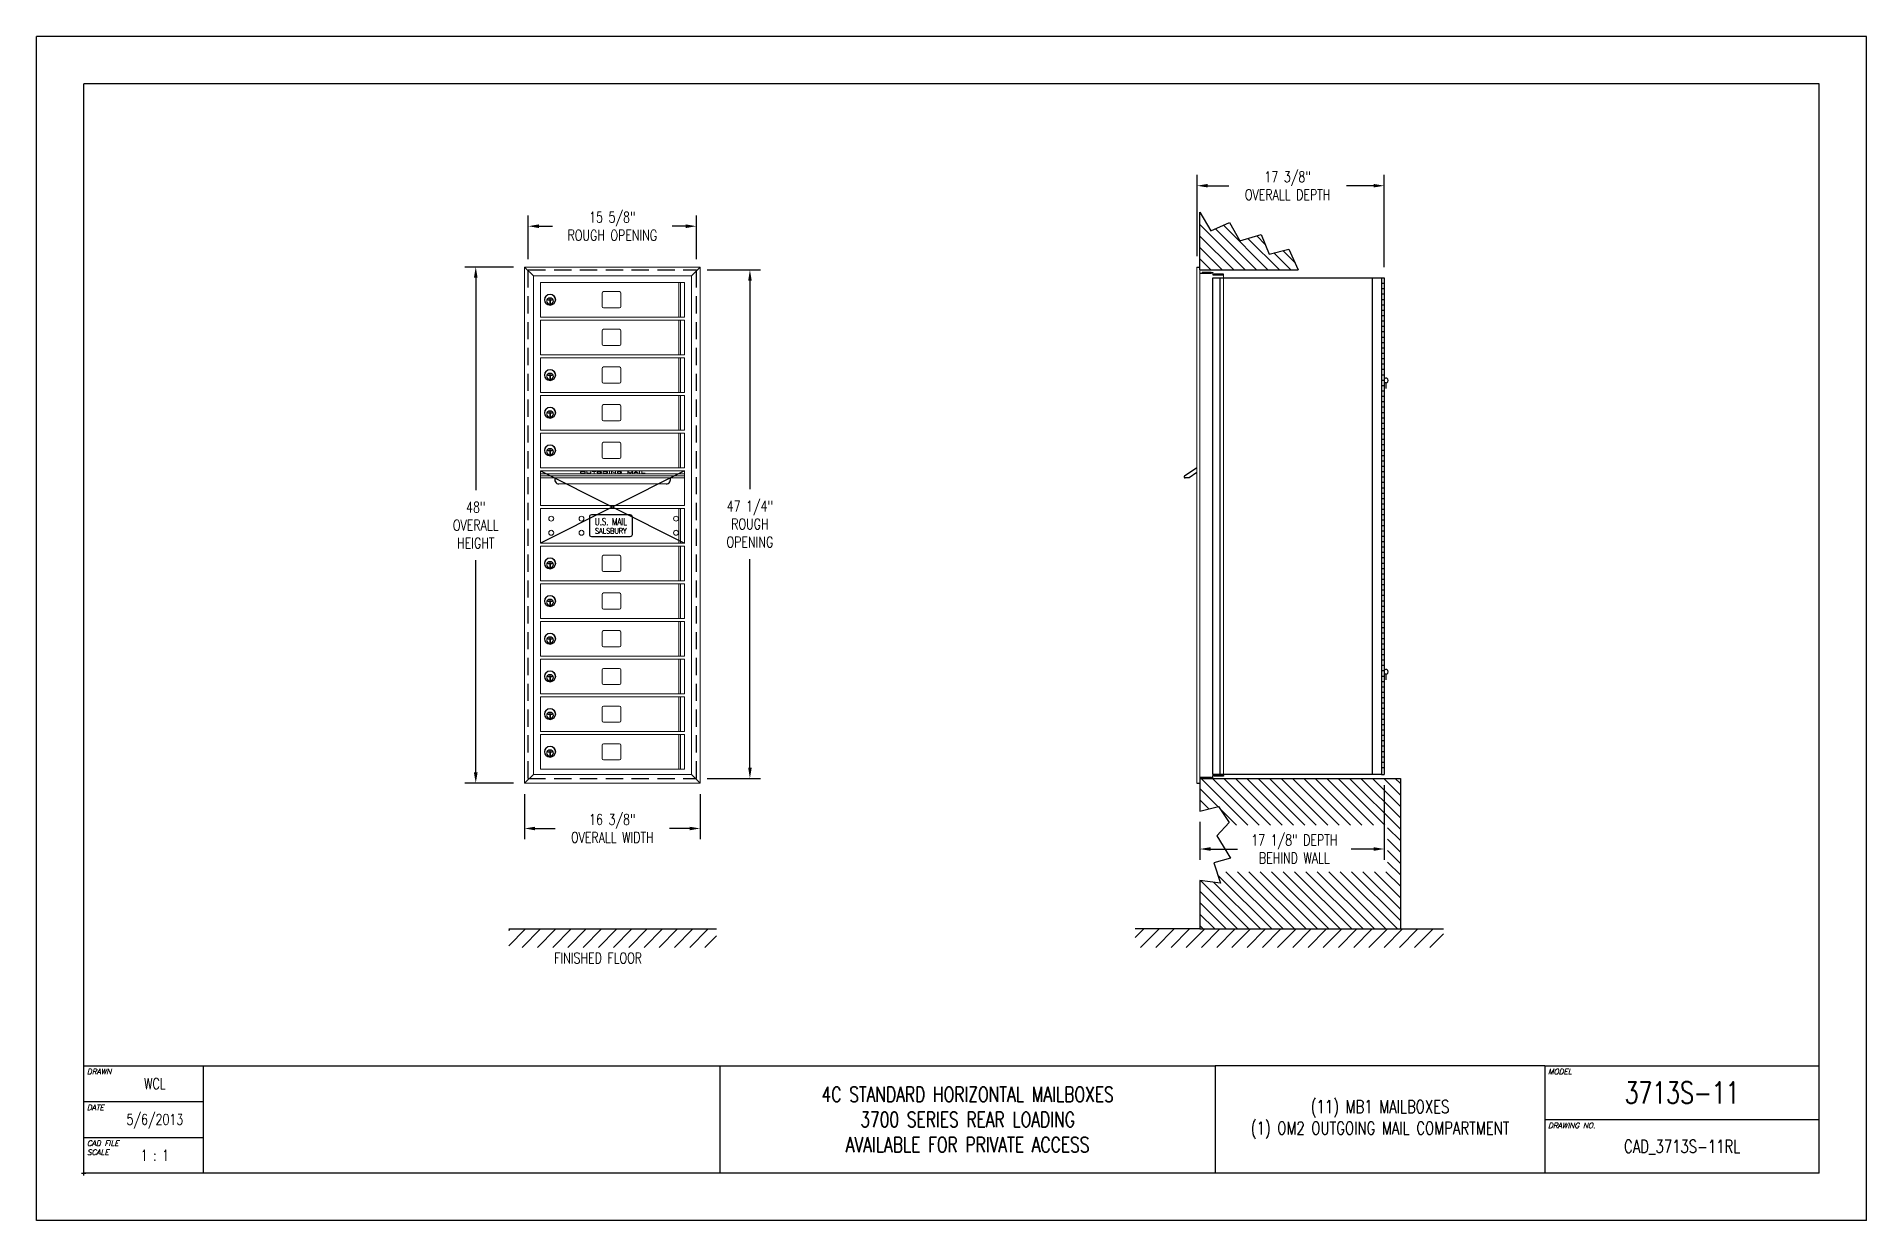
# Model space of a CAD drawing. Header units: inches. Extents: x 0 to 170, y 0 to 110.
import ezdxf
from ezdxf.enums import TextEntityAlignment as Align

# ---------------------------------------------------------------- set-up
doc = ezdxf.new("R2010")
doc.units = ezdxf.units.IN
doc.header["$MEASUREMENT"] = 0
doc.header["$PDMODE"] = 2
doc.header["$PDSIZE"] = 0.2
doc.linetypes.add('HIDDEN', pattern=[0.075, 0.05, -0.025])
doc.styles.add('Simplex Italic', font='SIMPLEX.shx', dxfattribs={"oblique": 15, "height": 3})
doc.styles.add('SQUASHED', font='simplex.shx', dxfattribs={"width": 4})
doc.styles.get("Standard").update_dxf_attribs({"font": 'simplex.shx', "width": 0.75})
doc.dimstyles.get("Standard").update_dxf_attribs({"dimtxt": 1, "dimasz": 1, "dimexe": 1, "dimexo": 1, "dimgap": 1, "dimtad": 0, "dimtih": 1, "dimtoh": 1, "dimdec": 3, "dimzin": 0, "dimdsep": 46, "dimlunit": 5, "dimtxsty": 'Standard', "dimcen": 0, "dimadec": 0, "dimazin": 0, "dimtfac": 1, "dimtdec": 3, "dimtofl": 0, "dimtmove": 0, "dimatfit": 3, "dimfxl": 1, "dimfrac": 2, "dimtolj": 1, "dimtzin": 0, "dimarcsym": 0})

# ---------------------------------------------------------------- blocks, each defined once
blk = doc.blocks.new('*D11')
at = {"color": 0, "lineweight": -2, "transparency": 16777216}
for p, q in [((125.21, 40.45), (125.21, 33.51)), ((108.07, 37.03), (108.07, 33.51)), ((109.07, 34.51), (111.56, 34.51)), ((124.21, 34.51), (122.13, 34.51))]:
    blk.add_line(p, q, dxfattribs=at)
at = {"color": 0, "lineweight": -3, "transparency": 16777216}
for points in [[(109.07, 34.68), (109.07, 34.34), (108.07, 34.51)], [(124.21, 34.68), (124.21, 34.34), (125.21, 34.51)]]:
    blk.add_solid(points, dxfattribs=at)
at = {"layer": 'Defpoints', "color": 0, "lineweight": -3, "transparency": 16777216}
for p in [(125.21, 41.45), (108.07, 38.03), (125.21, 34.51)]:
    blk.add_point(p, dxfattribs=at)
at = {"color": 0, "lineweight": -3, "transparency": 16777216, "insert": (116.85, 34.51), "char_height": 1, "attachment_point": 5}
blk.add_mtext('\\A1;17 1/8" DEPTH\\PBEHIND WALL', dxfattribs=at)
blk = doc.blocks.new('*D12')
at = {"color": 0, "lineweight": -2, "transparency": 16777216}
for p, q in [((107.81, 89.59), (107.81, 97.14)), ((125.21, 88.58), (125.21, 97.14)), ((108.81, 96.14), (110.77, 96.14)), ((124.21, 96.14), (121.69, 96.14))]:
    blk.add_line(p, q, dxfattribs=at)
at = {"color": 0, "lineweight": -3, "transparency": 16777216}
for points in [[(108.81, 96.31), (108.81, 95.98), (107.81, 96.14)], [(124.21, 96.31), (124.21, 95.98), (125.21, 96.14)]]:
    blk.add_solid(points, dxfattribs=at)
at = {"layer": 'Defpoints', "color": 0, "lineweight": -3, "transparency": 16777216}
for p in [(125.21, 96.14), (107.81, 88.59), (125.21, 87.58)]:
    blk.add_point(p, dxfattribs=at)
at = {"color": 0, "lineweight": -3, "transparency": 16777216, "insert": (116.23, 96.14), "char_height": 1, "attachment_point": 5}
blk.add_mtext('\\A1;17 3/8"\\POVERALL DEPTH', dxfattribs=at)
blk = doc.blocks.new('*D7')
at = {"color": 0, "lineweight": -2, "transparency": 16777216}
for p, q in [((62.3, 88.32), (67.27, 88.32)), ((66.27, 87.32), (66.27, 67.96)), ((66.27, 42.07), (66.27, 61.44)), ((62.3, 41.07), (67.27, 41.07))]:
    blk.add_line(p, q, dxfattribs=at)
at = {"color": 0, "lineweight": -3, "transparency": 16777216}
for points in [[(66.11, 87.32), (66.44, 87.32), (66.27, 88.32)], [(66.11, 42.07), (66.44, 42.07), (66.27, 41.07)]]:
    blk.add_solid(points, dxfattribs=at)
at = {"layer": 'Defpoints', "color": 0, "lineweight": -3, "transparency": 16777216}
for p in [(61.3, 88.32), (61.3, 41.07), (66.27, 41.07)]:
    blk.add_point(p, dxfattribs=at)
at = {"color": 0, "lineweight": -3, "transparency": 16777216, "insert": (66.27, 64.7), "char_height": 1, "attachment_point": 5}
blk.add_mtext('\\A1;47 1/4"\\PROUGH\\POPENING', dxfattribs=at)
blk = doc.blocks.new('*D8')
at = {"color": 0, "lineweight": -2, "transparency": 16777216}
for p, q in [((45.68, 89.32), (45.68, 93.38)), ((46.68, 92.38), (47.92, 92.38)), ((60.3, 92.38), (59.06, 92.38)), ((61.3, 89.32), (61.3, 93.38))]:
    blk.add_line(p, q, dxfattribs=at)
at = {"color": 0, "lineweight": -3, "transparency": 16777216}
for points in [[(46.68, 92.55), (46.68, 92.21), (45.68, 92.38)], [(60.3, 92.55), (60.3, 92.21), (61.3, 92.38)]]:
    blk.add_solid(points, dxfattribs=at)
at = {"layer": 'Defpoints', "color": 0, "lineweight": -3, "transparency": 16777216}
for p in [(61.3, 92.38), (45.68, 88.32), (61.3, 88.32)]:
    blk.add_point(p, dxfattribs=at)
at = {"color": 0, "lineweight": -3, "transparency": 16777216, "insert": (53.49, 92.38), "char_height": 1, "attachment_point": 5}
blk.add_mtext('\\A1;15 5/8"\\PROUGH OPENING', dxfattribs=at)
blk = doc.blocks.new('*D9')
at = {"color": 0, "lineweight": -2, "transparency": 16777216}
for p, q in [((45.32, 39.62), (45.32, 35.42)), ((61.66, 39.62), (61.66, 35.42)), ((46.32, 36.42), (48.17, 36.42)), ((60.66, 36.42), (58.81, 36.42))]:
    blk.add_line(p, q, dxfattribs=at)
at = {"color": 0, "lineweight": -3, "transparency": 16777216}
for points in [[(46.32, 36.58), (46.32, 36.25), (45.32, 36.42)], [(60.66, 36.58), (60.66, 36.25), (61.66, 36.42)]]:
    blk.add_solid(points, dxfattribs=at)
at = {"layer": 'Defpoints', "color": 0, "lineweight": -3, "transparency": 16777216}
for p in [(45.32, 40.62), (61.66, 40.62), (61.66, 36.42)]:
    blk.add_point(p, dxfattribs=at)
at = {"color": 0, "lineweight": -3, "transparency": 16777216, "insert": (53.49, 36.42), "char_height": 1, "attachment_point": 5}
blk.add_mtext('\\A1;16 3/8"\\POVERALL WIDTH', dxfattribs=at)
blk = doc.blocks.new('*D10')
at = {"color": 0, "lineweight": -2, "transparency": 16777216}
for p, q in [((44.32, 88.59), (39.8, 88.59)), ((40.8, 87.59), (40.8, 67.86)), ((40.8, 41.62), (40.8, 61.34)), ((44.32, 40.62), (39.8, 40.62))]:
    blk.add_line(p, q, dxfattribs=at)
at = {"color": 0, "lineweight": -3, "transparency": 16777216}
for points in [[(40.63, 87.59), (40.97, 87.59), (40.8, 88.59)], [(40.63, 41.62), (40.97, 41.62), (40.8, 40.62)]]:
    blk.add_solid(points, dxfattribs=at)
at = {"layer": 'Defpoints', "color": 0, "lineweight": -3, "transparency": 16777216}
for p in [(45.32, 88.59), (40.8, 40.62), (45.32, 40.62)]:
    blk.add_point(p, dxfattribs=at)
at = {"color": 0, "lineweight": -3, "transparency": 16777216, "insert": (40.8, 64.6), "char_height": 1, "attachment_point": 5}
blk.add_mtext('\\A1;48"\\POVERALL\\PHEIGHT', dxfattribs=at)

msp = doc.modelspace()

# ---------------------------------------------------------------- hatches: boundary and pattern name
at = {"lineweight": -3}
h = msp.add_hatch(dxfattribs=at)
h.set_pattern_fill('ANSI31', color=256, scale=6, angle=90, style=0)
h.set_pattern_definition([(135, (-1621.1488, -323.9679), (-0.5303301, -0.5303301), [])])
h.paths.add_polyline_path([(111.7822, 91.0116), (110.8203, 92.713), (109.0815, 91.9363), (108.0709, 93.6746), (108.0709, 88.3237), (117.2133, 88.3237), (116.3325, 90.2349), (114.5198, 89.791), (113.7799, 91.6034)])
h = msp.add_hatch(dxfattribs=at)
h.set_pattern_fill('ANSI31', color=256, scale=6, angle=90, style=0)
h.set_pattern_definition([(135, (-1621.1488, -316.9679), (-0.5303301, -0.5303301), [])])
h.paths.add_polyline_path([(108.0709, 41.0737), (108.0709, 40.6167), (108.0709, 38.0332), (109.8123, 38.4677), (110.8119, 36.989), (110.578, 36.7391), (125.5066, 36.7391), (125.5066, 32.4012), (109.6451, 32.4012), (109.9936, 31.3385), (108.0709, 31.5952), (108.0709, 27.0837), (126.7059, 27.0837), (126.7059, 41.0737)])
h = msp.add_hatch(dxfattribs=at)
h.set_pattern_fill('ANSI31', color=256, scale=8, style=0)
h.set_pattern_definition([(45, (-2035.2909, -316.9679), (-0.7071068, 0.7071068), [])])
h.paths.add_polyline_path([(43.8583, 27.0837), (43.8583, 25.3733), (63.1638, 25.3733), (63.1638, 27.0837)])
h = msp.add_hatch(dxfattribs=at)
h.set_pattern_fill('ANSI31', scale=8, style=0)
h.set_pattern_definition([(45, (-1454.1219, -184.9914), (-0.7071068, 0.7071068), [])])
h.paths.add_polyline_path([(102.0709, 27.0837), (102.0709, 25.3733), (130.7059, 25.3733), (130.7059, 27.0837), (124.7059, 27.0837), (108.0709, 27.0837)])

# ---------------------------------------------------------------- linework, layer by layer
at = {"color": 7}
for p, q in [((170, 110), (0, 110)), ((0, 0), (0, 110)), ((170, 0), (170, 110)), ((165.625, 105.625), (4.375, 105.625)), ((4.375, 4.375), (4.375, 105.625)), ((165.625, 4.375), (165.625, 105.625)), ((15.505, 4.375), (15.505, 14.375)), ((63.5, 4.375), (63.5, 14.375)), ((4.375, 11.045), (15.505, 11.045)), ((140.125, 9.375), (165.625, 9.375)), ((4.375, 7.715), (15.505, 7.715)), ((165.625, 4.375), (4.375, 4.375)), ((170, 0), (0, 0))]:
    msp.add_line(p, q, dxfattribs=at)
at = {"color": 7, "lineweight": -3}
for p, q in [((108.0709, 88.3237), (108.0709, 93.6746)), ((108.0709, 93.6746), (109.0815, 91.9363)), ((109.0815, 91.9363), (110.8203, 92.713)), ((110.8203, 92.713), (111.7822, 91.0116)), ((111.7822, 91.0116), (113.7799, 91.6034)), ((113.7799, 91.6034), (114.5198, 89.791)), ((114.5198, 89.791), (116.3325, 90.2349)), ((116.3325, 90.2349), (117.2133, 88.3237)), ((107.8059, 88.5867), (108.0709, 88.5867)), ((108.0709, 88.3237), (117.2133, 88.3237)), ((108.0709, 88.0187), (109.1559, 88.0187)), ((109.1359, 88.0827), (108.2759, 88.0827)), ((108.2759, 88.0827), (108.2759, 88.0187)), ((109.1359, 88.0187), (109.1359, 88.0827)), ((109.1559, 88.0867), (109.1559, 88.0187)), ((109.1559, 88.0867), (109.2759, 88.0867)), ((109.2759, 88.0867), (109.2759, 87.8747)), ((109.2759, 87.8747), (110.2759, 87.8747)), ((109.2759, 87.8747), (110.2759, 87.8747)), ((109.2759, 87.5837), (124.9559, 87.5837)), ((109.2759, 41.4487), (109.2759, 87.5837)), ((109.3959, 87.9387), (109.3959, 87.8747)), ((110.2559, 87.9387), (109.3959, 87.9387)), ((109.9759, 41.4487), (109.9759, 87.5837)), ((110.2559, 87.8747), (110.2559, 87.9387)), ((124.0809, 87.5837), (124.0809, 41.4487)), ((124.9559, 87.5837), (124.9559, 41.4487)), ((124.9559, 87.5837), (124.9559, 41.4487)), ((125.2059, 87.5837), (125.2059, 41.4487)), ((108.0709, 41.1847), (109.1559, 41.1847)), ((108.0709, 41.0737), (108.0709, 38.0332)), ((108.0709, 41.0737), (126.7059, 41.0737)), ((108.2759, 41.1207), (108.2759, 41.1847)), ((109.1359, 41.1207), (108.2759, 41.1207)), ((109.1359, 41.1847), (109.1359, 41.1207)), ((109.1559, 41.1167), (109.1559, 41.1847)), ((109.1559, 41.1167), (109.2759, 41.1167)), ((109.2759, 41.4487), (110.2759, 41.4487)), ((124.9559, 41.4487), (109.2759, 41.4487)), ((109.2759, 41.3287), (110.2759, 41.3287)), ((109.2759, 41.1167), (109.2759, 41.3287)), ((109.3959, 41.2647), (109.3959, 41.3287)), ((110.2559, 41.2647), (109.3959, 41.2647)), ((110.2559, 41.3287), (110.2559, 41.2647)), ((126.7059, 41.0737), (126.7059, 27.0837)), ((107.8059, 40.6167), (108.0709, 40.6167)), ((108.0709, 31.5952), (108.0709, 27.0837)), ((43.8583, 27.0837), (63.1638, 27.0837)), ((108.0709, 27.0837), (102.0709, 27.0837)), ((108.0709, 27.0837), (126.7059, 27.0837)), ((126.7059, 27.0837), (130.7059, 27.0837))]:
    msp.add_line(p, q, dxfattribs=at)
at = {"color": 7, "linetype": 'Continuous', "lineweight": 15}
for p, q in [((45.3218, 88.5867), (46.1538, 87.7547)), ((45.3218, 88.5867), (61.6638, 88.5867)), ((45.3218, 40.6167), (45.3218, 88.5867)), ((61.6638, 88.5867), (60.8318, 87.7547)), ((61.6638, 88.5867), (61.6638, 40.6167)), ((107.8059, 88.5867), (107.8059, 40.6167)), ((108.0709, 88.5867), (108.0709, 40.6167)), ((46.1538, 87.7547), (60.8318, 87.7547)), ((46.1538, 41.4487), (46.1538, 87.7547)), ((46.8248, 87.1637), (60.1998, 87.1637)), ((46.8248, 87.1637), (46.8248, 83.9337)), ((59.681, 87.1637), (59.681, 83.9337)), ((59.8218, 87.1637), (59.8218, 83.9337)), ((60.1998, 83.9337), (60.1998, 87.1637)), ((60.8318, 87.7547), (60.8318, 41.4487)), ((110.2759, 87.8747), (110.2759, 41.3287)), ((47.6698, 85.5287), (47.6698, 85.2287)), ((47.7298, 85.5287), (47.6698, 85.5287)), ((47.6698, 85.2287), (47.7298, 85.2287)), ((47.7298, 85.2287), (47.7298, 85.5287)), ((52.5398, 86.1737), (52.5398, 84.9237)), ((54.1648, 86.2987), (52.6648, 86.2987)), ((54.2898, 84.9237), (54.2898, 86.1737)), ((46.8248, 83.9337), (60.1998, 83.9337)), ((46.8248, 83.6637), (60.1998, 83.6637)), ((46.8248, 83.6637), (46.8248, 80.4337)), ((52.6648, 84.7987), (54.1648, 84.7987)), ((59.681, 83.6637), (59.681, 80.4337)), ((59.8218, 83.6637), (59.8218, 80.4337)), ((60.1998, 80.4337), (60.1998, 83.6637)), ((52.5398, 82.6737), (52.5398, 81.4237)), ((54.1648, 82.7987), (52.6648, 82.7987)), ((54.2898, 81.4237), (54.2898, 82.6737)), ((46.8248, 80.4337), (60.1998, 80.4337)), ((46.8248, 80.1637), (60.1998, 80.1637)), ((46.8248, 80.1637), (46.8248, 76.9337)), ((52.6648, 81.2987), (54.1648, 81.2987)), ((59.681, 80.1637), (59.681, 76.9337)), ((59.8218, 80.1637), (59.8218, 76.9337)), ((60.1998, 76.9337), (60.1998, 80.1637)), ((47.6698, 78.5287), (47.6698, 78.2287)), ((47.7298, 78.5287), (47.6698, 78.5287)), ((47.6698, 78.2287), (47.7298, 78.2287)), ((47.7298, 78.2287), (47.7298, 78.5287)), ((52.5398, 79.1737), (52.5398, 77.9237)), ((54.1648, 79.2987), (52.6648, 79.2987)), ((54.2898, 77.9237), (54.2898, 79.1737)), ((46.8248, 76.9337), (60.1998, 76.9337)), ((46.8248, 76.6637), (60.1998, 76.6637)), ((46.8248, 76.6637), (46.8248, 73.4337)), ((52.6648, 77.7987), (54.1648, 77.7987)), ((59.681, 76.6637), (59.681, 73.4337)), ((59.8218, 76.6637), (59.8218, 73.4337)), ((60.1998, 73.4337), (60.1998, 76.6637)), ((47.6698, 75.0287), (47.6698, 74.7287)), ((47.7298, 75.0287), (47.6698, 75.0287)), ((47.7298, 74.7287), (47.7298, 75.0287)), ((52.5398, 75.6737), (52.5398, 74.4237)), ((54.1648, 75.7987), (52.6648, 75.7987)), ((54.2898, 74.4237), (54.2898, 75.6737)), ((46.8248, 73.4337), (60.1998, 73.4337)), ((46.8248, 73.1637), (46.8248, 69.9337)), ((46.8248, 73.1637), (60.1998, 73.1637)), ((47.6698, 74.7287), (47.7298, 74.7287)), ((52.6648, 74.2987), (54.1648, 74.2987)), ((59.681, 73.1637), (59.681, 69.9337)), ((59.8218, 73.1637), (59.8218, 69.9337)), ((60.1998, 69.9337), (60.1998, 73.1637)), ((47.7298, 71.5287), (47.6698, 71.5287)), ((47.6698, 71.5287), (47.6698, 71.2287)), ((47.7298, 71.2287), (47.7298, 71.5287)), ((52.5398, 72.1737), (52.5398, 70.9237)), ((54.1648, 72.2987), (52.6648, 72.2987)), ((54.2898, 70.9237), (54.2898, 72.1737)), ((46.8248, 69.9337), (60.1998, 69.9337)), ((47.6698, 71.2287), (47.7298, 71.2287)), ((52.6648, 70.7987), (54.1648, 70.7987)), ((46.8248, 69.6637), (46.8248, 66.4337)), ((60.1998, 66.4337), (60.1998, 69.6637)), ((46.8248, 66.1637), (46.8248, 62.9337)), ((46.8248, 66.1637), (60.1998, 66.1637)), ((59.681, 66.1637), (59.681, 62.9337)), ((59.8218, 66.1637), (59.8218, 62.9337)), ((60.1998, 62.9337), (60.1998, 66.1637)), ((46.8248, 62.9337), (60.1998, 62.9337)), ((46.8248, 62.9337), (60.1998, 62.9337)), ((46.8248, 62.6637), (46.8248, 59.4337)), ((46.8248, 62.6637), (60.1998, 62.6637)), ((52.5398, 61.6737), (52.5398, 60.4237)), ((54.1648, 61.7987), (52.6648, 61.7987)), ((54.2898, 60.4237), (54.2898, 61.6737)), ((59.681, 62.6637), (59.681, 59.4337)), ((59.8218, 62.6637), (59.8218, 59.4337)), ((60.1998, 59.4337), (60.1998, 62.6637)), ((47.6698, 61.0287), (47.6698, 60.7287)), ((47.6698, 60.7287), (47.7298, 60.7287)), ((47.7298, 60.7287), (47.7298, 61.0287)), ((52.6648, 60.2987), (54.1648, 60.2987)), ((46.8248, 59.4337), (60.1998, 59.4337)), ((46.8248, 59.1637), (60.1998, 59.1637)), ((46.8248, 59.1637), (46.8248, 55.9337)), ((52.5398, 58.1737), (52.5398, 56.9237)), ((54.1648, 58.2987), (52.6648, 58.2987)), ((54.2898, 56.9237), (54.2898, 58.1737)), ((59.681, 59.1637), (59.681, 55.9337)), ((59.8218, 59.1637), (59.8218, 55.9337)), ((60.1998, 55.9337), (60.1998, 59.1637)), ((47.6698, 57.5287), (47.6698, 57.2287)), ((47.7298, 57.5287), (47.6698, 57.5287)), ((47.6698, 57.2287), (47.7298, 57.2287)), ((47.7298, 57.2287), (47.7298, 57.5287)), ((52.6648, 56.7987), (54.1648, 56.7987)), ((46.8248, 55.9337), (60.1998, 55.9337)), ((46.8248, 55.6637), (60.1998, 55.6637)), ((46.8248, 55.6637), (46.8248, 52.4337)), ((52.5398, 54.6737), (52.5398, 53.4237)), ((54.1648, 54.7987), (52.6648, 54.7987)), ((54.2898, 53.4237), (54.2898, 54.6737)), ((59.681, 55.6637), (59.681, 52.4337)), ((59.8218, 55.6637), (59.8218, 52.4337)), ((60.1998, 52.4337), (60.1998, 55.6637)), ((47.6698, 54.0287), (47.6698, 53.7287)), ((47.7298, 54.0287), (47.6698, 54.0287)), ((47.6698, 53.7287), (47.7298, 53.7287)), ((47.7298, 53.7287), (47.7298, 54.0287)), ((52.6648, 53.2987), (54.1648, 53.2987)), ((46.8248, 52.4337), (60.1998, 52.4337)), ((46.8248, 52.1637), (46.8248, 48.9337)), ((46.8248, 52.1637), (60.1998, 52.1637)), ((52.5398, 51.1737), (52.5398, 49.9237)), ((54.1648, 51.2987), (52.6648, 51.2987)), ((54.2898, 49.9237), (54.2898, 51.1737)), ((59.681, 52.1637), (59.681, 48.9337)), ((59.8218, 52.1637), (59.8218, 48.9337)), ((60.1998, 48.9337), (60.1998, 52.1637)), ((47.6698, 50.5287), (47.6698, 50.2287)), ((47.6698, 50.2287), (47.7298, 50.2287)), ((47.7298, 50.2287), (47.7298, 50.5287)), ((52.6648, 49.7987), (54.1648, 49.7987)), ((46.8248, 48.9337), (60.1998, 48.9337)), ((46.8248, 48.6637), (46.8248, 45.4337)), ((46.8248, 48.6637), (60.1998, 48.6637)), ((52.5398, 47.6737), (52.5398, 46.4237)), ((54.1648, 47.7987), (52.6648, 47.7987)), ((54.2898, 46.4237), (54.2898, 47.6737)), ((59.681, 48.6637), (59.681, 45.4337)), ((59.8218, 48.6637), (59.8218, 45.4337)), ((60.1998, 45.4337), (60.1998, 48.6637)), ((47.7298, 47.0287), (47.6698, 47.0287)), ((47.6698, 47.0287), (47.6698, 46.7287)), ((47.6698, 46.7287), (47.7298, 46.7287)), ((47.7298, 46.7287), (47.7298, 47.0287)), ((52.6648, 46.2987), (54.1648, 46.2987)), ((46.8248, 45.4337), (60.1998, 45.4337)), ((46.8248, 45.1637), (60.1998, 45.1637)), ((46.8248, 45.1637), (46.8248, 41.9337)), ((54.1648, 44.2987), (52.6648, 44.2987)), ((59.681, 45.1637), (59.681, 41.9337)), ((59.8218, 45.1637), (59.8218, 41.9337)), ((60.1998, 41.9337), (60.1998, 45.1637)), ((47.6698, 43.5287), (47.6698, 43.2287)), ((47.7298, 43.5287), (47.6698, 43.5287)), ((47.6698, 43.2287), (47.7298, 43.2287)), ((47.7298, 43.2287), (47.7298, 43.5287)), ((52.5398, 44.1737), (52.5398, 42.9237)), ((52.6648, 42.7987), (54.1648, 42.7987)), ((54.2898, 42.9237), (54.2898, 44.1737)), ((45.3218, 40.6167), (46.1538, 41.4487)), ((60.8318, 41.4487), (46.1538, 41.4487)), ((46.8248, 41.9337), (60.1998, 41.9337)), ((61.6638, 40.6167), (60.8318, 41.4487)), ((61.6638, 40.6167), (45.3218, 40.6167))]:
    msp.add_line(p, q, dxfattribs=at)
at = {"color": 7, "linetype": 'HIDDEN', "lineweight": -3, "ltscale": 32}
for p, q in [((45.6823, 41.0737), (45.6823, 88.3237)), ((45.6823, 88.3237), (61.3033, 88.3237)), ((61.3033, 41.0737), (61.3033, 88.3237)), ((45.6823, 41.0737), (61.3033, 41.0737))]:
    msp.add_line(p, q, dxfattribs=at)
at = {"lineweight": -3}
for p, q in [((124.9559, 87.5837), (125.2059, 87.5837)), ((124.9559, 87.0837), (125.2059, 87.0837)), ((124.9559, 86.5837), (125.2059, 86.5837)), ((124.9559, 86.0837), (125.2059, 86.0837)), ((124.9559, 85.5837), (125.2059, 85.5837)), ((124.9559, 85.0837), (125.2059, 85.0837)), ((124.9559, 84.5837), (125.2059, 84.5837)), ((124.9559, 84.0837), (125.2059, 84.0837)), ((124.9559, 83.5837), (125.2059, 83.5837)), ((124.9559, 83.0837), (125.2059, 83.0837)), ((124.9559, 82.5837), (125.2059, 82.5837)), ((124.9559, 82.0837), (125.2059, 82.0837)), ((124.9559, 81.5837), (125.2059, 81.5837)), ((124.9559, 81.0837), (125.2059, 81.0837)), ((124.9559, 80.5837), (125.2059, 80.5837)), ((124.9559, 80.0837), (125.2059, 80.0837)), ((124.9559, 79.5837), (125.2059, 79.5837)), ((124.9559, 79.0837), (125.2059, 79.0837)), ((124.9559, 78.5837), (125.2059, 78.5837)), ((124.9559, 78.0837), (125.2059, 78.0837)), ((124.9559, 77.5837), (125.2059, 77.5837)), ((124.9559, 77.0837), (125.2059, 77.0837)), ((124.9559, 76.5837), (125.2059, 76.5837)), ((125.3659, 77.8412), (125.3659, 77.3112)), ((124.9559, 76.0837), (125.2059, 76.0837)), ((124.9559, 75.5837), (125.2059, 75.5837)), ((124.9559, 75.0837), (125.2059, 75.0837)), ((124.9559, 74.5837), (125.2059, 74.5837)), ((124.9559, 74.0837), (125.2059, 74.0837)), ((124.9559, 73.5837), (125.2059, 73.5837)), ((124.9559, 73.0837), (125.2059, 73.0837)), ((124.9559, 72.5837), (125.2059, 72.5837)), ((124.9559, 72.0837), (125.2059, 72.0837)), ((124.9559, 71.5837), (125.2059, 71.5837)), ((107.8059, 69.9337), (106.658, 69.1583)), ((124.9559, 71.0837), (125.2059, 71.0837)), ((124.9559, 70.5837), (125.2059, 70.5837)), ((124.9559, 70.0837), (125.2059, 70.0837)), ((60.1998, 69.6637), (46.8248, 62.9337)), ((46.8248, 69.6637), (60.1998, 62.9337)), ((107.0843, 68.9937), (106.7084, 68.9937)), ((107.8059, 69.4812), (107.0843, 68.9937)), ((124.9559, 69.5837), (125.2059, 69.5837)), ((124.9559, 69.0837), (125.2059, 69.0837)), ((124.9559, 68.5837), (125.2059, 68.5837)), ((124.9559, 68.0837), (125.2059, 68.0837)), ((124.9559, 67.5837), (125.2059, 67.5837)), ((124.9559, 67.0837), (125.2059, 67.0837)), ((124.9559, 66.5837), (125.2059, 66.5837)), ((51.3528, 65.3487), (51.3528, 63.7487)), ((55.1528, 65.5487), (51.5528, 65.5487)), ((55.3528, 63.7487), (55.3528, 65.3487)), ((124.9559, 66.0837), (125.2059, 66.0837)), ((124.9559, 65.5837), (125.2059, 65.5837)), ((124.9559, 65.0837), (125.2059, 65.0837)), ((51.5528, 63.5487), (55.1528, 63.5487)), ((124.9559, 64.5837), (125.2059, 64.5837)), ((124.9559, 64.0837), (125.2059, 64.0837)), ((124.9559, 63.5837), (125.2059, 63.5837)), ((124.9559, 63.0837), (125.2059, 63.0837)), ((124.9559, 62.5837), (125.2059, 62.5837)), ((124.9559, 62.0837), (125.2059, 62.0837)), ((124.9559, 61.5837), (125.2059, 61.5837)), ((124.9559, 61.0837), (125.2059, 61.0837)), ((124.9559, 60.5837), (125.2059, 60.5837)), ((124.9559, 60.0837), (125.2059, 60.0837)), ((124.9559, 59.5837), (125.2059, 59.5837)), ((124.9559, 59.0837), (125.2059, 59.0837)), ((124.9559, 58.5837), (125.2059, 58.5837)), ((124.9559, 58.0837), (125.2059, 58.0837)), ((124.9559, 57.5837), (125.2059, 57.5837)), ((124.9559, 57.0837), (125.2059, 57.0837)), ((124.9559, 56.5837), (125.2059, 56.5837)), ((124.9559, 56.0837), (125.2059, 56.0837)), ((124.9559, 55.5837), (125.2059, 55.5837)), ((124.9559, 55.0837), (125.2059, 55.0837)), ((124.9559, 54.5837), (125.2059, 54.5837)), ((124.9559, 54.0837), (125.2059, 54.0837)), ((124.9559, 53.5837), (125.2059, 53.5837)), ((124.9559, 53.0837), (125.2059, 53.0837)), ((124.9559, 52.5837), (125.2059, 52.5837)), ((124.9559, 52.0837), (125.2059, 52.0837)), ((124.9559, 51.5837), (125.2059, 51.5837)), ((124.9559, 51.0837), (125.2059, 51.0837)), ((124.9559, 50.5837), (125.2059, 50.5837)), ((124.9559, 50.0837), (125.2059, 50.0837)), ((124.9559, 49.5837), (125.2059, 49.5837)), ((125.3659, 50.7712), (125.3659, 50.2412)), ((124.9559, 49.0837), (125.2059, 49.0837)), ((124.9559, 48.5837), (125.2059, 48.5837)), ((124.9559, 48.0837), (125.2059, 48.0837)), ((124.9559, 47.5837), (125.2059, 47.5837)), ((124.9559, 47.0837), (125.2059, 47.0837)), ((124.9559, 46.5837), (125.2059, 46.5837)), ((124.9559, 46.0837), (125.2059, 46.0837)), ((124.9559, 45.5837), (125.2059, 45.5837)), ((124.9559, 45.0837), (125.2059, 45.0837)), ((124.9559, 44.5837), (125.2059, 44.5837)), ((124.9559, 44.0837), (125.2059, 44.0837)), ((124.9559, 43.5837), (125.2059, 43.5837)), ((124.9559, 43.0837), (125.2059, 43.0837)), ((124.9559, 42.5837), (125.2059, 42.5837)), ((124.9559, 42.0837), (125.2059, 42.0837)), ((124.9559, 41.4487), (125.2059, 41.4487)), ((108.0709, 38.0332), (109.8123, 38.4677)), ((109.8123, 38.4677), (110.8119, 36.989)), ((110.8119, 36.989), (109.6524, 35.7501)), ((109.6524, 35.7501), (110.9318, 33.672)), ((110.9318, 33.672), (109.3725, 33.2324)), ((109.3725, 33.2324), (109.9936, 31.3385)), ((109.9936, 31.3385), (108.0709, 31.5952)), ((4.375, 14.375), (15.505, 14.375)), ((15.505, 14.375), (63.5, 14.375)), ((63.5, 14.375), (109.5, 14.375)), ((109.5, 14.375), (109.5, 4.375)), ((140.125, 14.375), (109.5, 14.375)), ((140.125, 14.375), (140.125, 4.375)), ((140.125, 14.375), (165.625, 14.375))]:
    msp.add_line(p, q, dxfattribs=at)
at = {"linetype": 'Continuous', "lineweight": 15}
for p, q in [((46.8248, 69.6637), (60.1998, 69.6637)), ((46.8248, 69.3637), (60.2, 69.3637)), ((46.8248, 69.1737), (60.2, 69.1737)), ((46.8248, 68.9937), (60.2, 68.9937)), ((48.5275, 68.4337), (58.4975, 68.4337)), ((46.8248, 66.4337), (60.1998, 66.4337))]:
    msp.add_line(p, q, dxfattribs=at)
at = {"color": 7, "linetype": 'Continuous', "lineweight": 15, "extrusion": (5.68252e-15, 4.67765e-15, -1)}
for centre, radius in [((-47.6998, 85.5487), 0.525), ((-47.6998, 85.5487), 0.485), ((-47.6998, 85.4287), 0.3), ((-47.6998, 78.5487), 0.525), ((-47.6998, 78.5487), 0.485), ((-47.6998, 78.4287), 0.3), ((-47.6998, 75.0487), 0.525), ((-47.6998, 75.0487), 0.485), ((-47.6998, 74.9287), 0.3), ((-47.6998, 71.5487), 0.525), ((-47.6998, 71.5487), 0.485), ((-47.6998, 71.4287), 0.3), ((-47.6998, 61.0487), 0.525), ((-47.6998, 61.0487), 0.485), ((-47.6998, 60.9287), 0.3), ((-47.6998, 57.5487), 0.525), ((-47.6998, 57.5487), 0.485), ((-47.6998, 57.4287), 0.3), ((-47.6998, 54.0487), 0.525), ((-47.6998, 54.0487), 0.485), ((-47.6998, 53.9287), 0.3), ((-47.6998, 50.5487), 0.525), ((-47.6998, 50.5487), 0.485), ((-47.6998, 50.4287), 0.3), ((-47.6998, 47.0487), 0.525), ((-47.6998, 47.0487), 0.485), ((-47.6998, 46.9287), 0.3), ((-47.6998, 43.5487), 0.525), ((-47.6998, 43.5487), 0.485), ((-47.6998, 43.4287), 0.3)]:
    msp.add_circle(centre, radius, dxfattribs=at)
at = {"color": 7, "linetype": 'Continuous', "lineweight": 15}
for centre, radius in [((47.6998, 85.4287), 0.31), ((47.6998, 85.4287), 0.285), ((47.6998, 78.4287), 0.31), ((47.6998, 78.4287), 0.285), ((47.6998, 74.9287), 0.31), ((47.6998, 74.9287), 0.285), ((47.6998, 71.4287), 0.31), ((47.6998, 71.4287), 0.285), ((47.6998, 60.9287), 0.31), ((47.6998, 60.9287), 0.285), ((47.6998, 57.4287), 0.31), ((47.6998, 57.4287), 0.285), ((47.6998, 53.9287), 0.31), ((47.6998, 53.9287), 0.285), ((47.6998, 50.4287), 0.31), ((47.6998, 50.4287), 0.285), ((47.6998, 46.9287), 0.31), ((47.6998, 46.9287), 0.285), ((47.6998, 43.4287), 0.31), ((47.6998, 43.4287), 0.285)]:
    msp.add_circle(centre, radius, dxfattribs=at)
at = {"color": 7, "linetype": 'Continuous', "lineweight": 15, "extrusion": (1.09534e-15, 5.8752e-15, -1)}
for centre in [(-47.8098, 65.2047), (-50.6228, 65.2047), (-47.8098, 63.8927), (-50.6228, 63.8927)]:
    msp.add_circle(centre, 0.23, dxfattribs=at)
at = {"color": 7, "linetype": 'Continuous', "lineweight": 15, "extrusion": (9.67756e-16, 5.8504e-15, -1)}
for centre in [(-59.4048, 65.2047), (-59.4048, 63.8927)]:
    msp.add_circle(centre, 0.23, dxfattribs=at)
at = {"color": 7, "linetype": 'Continuous', "lineweight": 15}
for centre, start, end in [((52.6648, 86.1737), 90, 180), ((54.1648, 86.1737), 0, 90), ((52.6648, 84.9237), 180, 270), ((54.1648, 84.9237), 270, 360), ((52.6648, 82.6737), 90, 180), ((54.1648, 82.6737), 0, 90), ((52.6648, 81.4237), 180, 270), ((54.1648, 81.4237), 270, 360), ((52.6648, 79.1737), 90, 180), ((54.1648, 79.1737), 0, 90), ((52.6648, 77.9237), 180, 270), ((54.1648, 77.9237), 270, 360), ((52.6648, 75.6737), 90, 180), ((54.1648, 75.6737), 0, 90), ((52.6648, 74.4237), 180, 270), ((54.1648, 74.4237), 270, 360), ((52.6648, 72.1737), 90, 180), ((54.1648, 72.1737), 0, 90), ((52.6648, 70.9237), 180, 270), ((54.1648, 70.9237), 270, 360), ((52.6648, 61.6737), 90, 180), ((54.1648, 61.6737), 0, 90), ((52.6648, 60.4237), 180, 270), ((54.1648, 60.4237), 270, 360), ((52.6648, 58.1737), 90, 180), ((54.1648, 58.1737), 0, 90), ((52.6648, 56.9237), 180, 270), ((54.1648, 56.9237), 270, 360), ((52.6648, 54.6737), 90, 180), ((54.1648, 54.6737), 0, 90), ((52.6648, 53.4237), 180, 270), ((54.1648, 53.4237), 270, 360), ((52.6648, 51.1737), 90, 180), ((54.1648, 51.1737), 0, 90), ((52.6648, 49.9237), 180, 270), ((54.1648, 49.9237), 270, 360), ((52.6648, 47.6737), 90, 180), ((54.1648, 47.6737), 0, 90), ((52.6648, 46.4237), 180, 270), ((54.1648, 46.4237), 270, 360), ((52.6648, 44.1737), 90, 180), ((54.1648, 44.1737), 0, 90), ((52.6648, 42.9237), 180, 270), ((54.1648, 42.9237), 270, 360)]:
    msp.add_arc(centre, 0.125, start, end, dxfattribs=at)
at = {"lineweight": -3}
for centre, radius, start, end in [((125.3659, 78.0512), 0.21, 220.367594, 139.632406), ((48.5275, 68.8237), 0.39, 154.157587, 270), ((58.4975, 68.8237), 0.39, 270, 25.842413), ((106.7084, 69.0837), 0.09, 124.040027, 270), ((51.5528, 65.3487), 0.2, 90, 180), ((55.1528, 65.3487), 0.2, 0, 90), ((51.5528, 63.7487), 0.2, 180, 270), ((55.1528, 63.7487), 0.2, 270, 0), ((125.3659, 50.9812), 0.21, 220.367594, 139.632406)]:
    msp.add_arc(centre, radius, start, end, dxfattribs=at)
at = {"color": 7, "lineweight": -3}
for p in [(47.6998, 85.5487), (47.6998, 78.5487), (47.6998, 75.0487), (47.6998, 71.5487), (47.6998, 61.0487), (47.6998, 57.5487), (47.6998, 54.0487), (47.6998, 50.5487), (47.6998, 47.0487), (47.6998, 43.5487)]:
    msp.add_point(p, dxfattribs=at)
at = {"lineweight": -3}
msp.add_point((4.375, 4.375), dxfattribs=at)

# ---------------------------------------------------------------- texts
at = {"color": 7, "style": 'Simplex Italic', "oblique": 15}
for s, p in [('DRAWN', (4.675, 14.075)), ('MODEL', (140.425, 14.075)), ('DATE', (4.675, 10.745)), ('DRAWING NO.', (140.425, 9.065))]:
    msp.add_text(s, height=0.5, dxfattribs=at).set_placement(p, align=Align.TOP_LEFT)
at = {"color": 7, "width": 0.75}
for s, height, p in [('WCL', 1, (10.9912, 12.71)), ('5/6/2013', 1, (10.9912, 9.385)), ('CAD_3713S-11RL', 1.2, (152.875, 6.875)), ('1 : 1', 1, (10.9912, 6.05))]:
    msp.add_text(s, height=height, dxfattribs=at).set_placement(p, align=Align.MIDDLE_CENTER)
at = {"lineweight": -3, "insert": (53.5125, 69.5137), "char_height": 0.15, "width": 8, "attachment_point": 5, "style": 'SQUASHED'}
msp.add_mtext('OUTGOING MAIL', dxfattribs=at)
at = {"lineweight": -3, "attachment_point": 5}
for s, insert, char_height, width in [('U.S. MAIL', (53.3528, 64.9328), 0.64, 5.611748), ('SALSBURY', (53.3528, 64.0636), 0.5, 5.611748), ('4C STANDARD HORIZONTAL MAILBOXES\\P3700 SERIES REAR LOADING\\PAVAILABLE FOR PRIVATE ACCESS                                                    ', (86.5, 9.375), 1.4, 55.324242), ('(11) MB1 MAILBOXES\\P(1) OM2 OUTGOING MAIL COMPARTMENT', (124.8125, 9.375), 1.2, 32.585839)]:
    msp.add_mtext(s, dxfattribs=dict(at, insert=insert, char_height=char_height, width=width))
at = {"color": 7, "lineweight": -3}
for s, insert, char_height, width, attachment_point in [('FINISHED FLOOR', (48.0843, 24.8775), 1, 19.392164, 1), ('3713S-11', (152.875, 12.875), 2, 15.53206, 2)]:
    msp.add_mtext(s, dxfattribs=dict(at, insert=insert, char_height=char_height, width=width, attachment_point=attachment_point))
at = {"color": 7, "lineweight": -3, "insert": (4.675, 7.415), "char_height": 0.5, "width": 6.133886, "attachment_point": 1, "style": 'Simplex Italic'}
msp.add_mtext('CAD FILE\\PSCALE', dxfattribs=at)

# ---------------------------------------------------------------- dimensions: what is measured, and where the dimension line sits
at = {"lineweight": -3}
dim = msp.add_linear_dim(base=(125.2059, 96.1435), p1=(107.8059, 88.5867), p2=(125.2059, 87.5837), text='<>\\POVERALL DEPTH', dimstyle='Standard', override={"dimpost": '"'}, dxfattribs=at)
dim.commit()
dim.dimension.update_dxf_attribs({"geometry": '*D12', "text_midpoint": (116.2298, 96.1435), "dimtype": 160})
at = {"color": 7, "lineweight": -3}
for base, p1, p2, text, picture, middle in [((61.3033, 92.379), (45.6823, 88.3237), (61.3033, 88.3237), '<>\\PROUGH OPENING', '*D8', (53.4928, 92.379)), ((61.6638, 36.4181), (45.3218, 40.6167), (61.6638, 40.6167), '<>\\POVERALL WIDTH', '*D9', (53.4928, 36.4181))]:
    dim = msp.add_linear_dim(base=base, p1=p1, p2=p2, text=text, dimstyle='Standard', override={"dimpost": '"'}, dxfattribs=at)
    dim.commit()
    dim.dimension.update_dxf_attribs({"geometry": picture, "text_midpoint": middle})
for base, p1, p2, text, picture, middle in [((40.7988, 40.6167), (45.3218, 88.5867), (45.3218, 40.6167), '<>\\POVERALL\\PHEIGHT', '*D10', (40.7988, 64.6017)), ((66.272, 41.0737), (61.3033, 88.3237), (61.3033, 41.0737), '<>\\PROUGH\\POPENING', '*D7', (66.272, 64.6987))]:
    dim = msp.add_linear_dim(base=base, p1=p1, p2=p2, angle=90, text=text, dimstyle='Standard', override={"dimpost": '"'}, dxfattribs=at)
    dim.commit()
    dim.dimension.update_dxf_attribs({"geometry": picture, "text_midpoint": middle})
dim = msp.add_linear_dim(base=(125.2059, 34.5112), p1=(108.0709, 38.0332), p2=(125.2059, 41.4487), text='<> DEPTH\\PBEHIND WALL', dimstyle='Standard', override={"dimpost": '"'}, dxfattribs=at)
dim.commit()
dim.dimension.update_dxf_attribs({"geometry": '*D11', "text_midpoint": (116.8492, 34.5112), "dimtype": 160})

doc.saveas('drawing.dxf')
